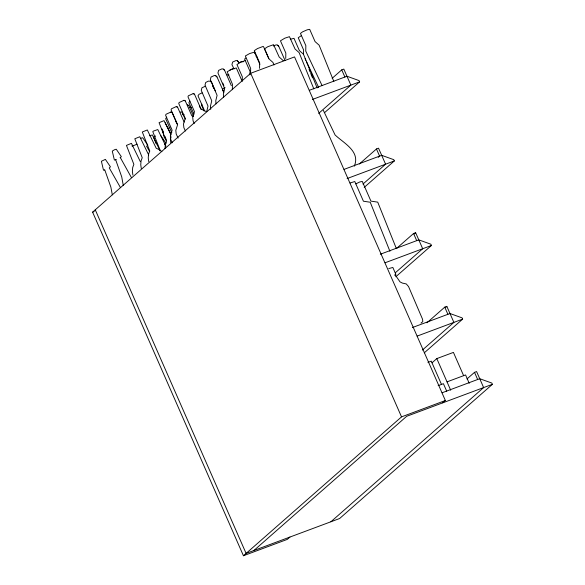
<?xml version="1.0" encoding="UTF-8"?>
<svg xmlns="http://www.w3.org/2000/svg" width="585" height="585" viewBox="0 0 585 585"><rect width="100%" height="100%" fill="white"/><g stroke="black" fill="none" stroke-linecap="round" stroke-linejoin="round"><path stroke-width="0.88" d="M232.355 89.702L232.45 84.247L227.17 71.779L231.448 69.366L236.296 67.955L241.663 80.196M242.248 81.359L242.329 76.811L236.954 64.569L240.142 62.471L245.437 60.482M249.905 74.909L249.97 71.282L244.596 59.041L245.78 58.01M250.555 73.878L250.651 68.423L245.371 55.955L249.649 53.542L254.497 52.131L259.872 64.372M259.572 68.343L259.667 62.895L254.292 50.654L257.48 48.555L262.775 46.559L263.513 46.595L268.888 58.836L272.961 62.449L273.985 64.979M285.736 58.515L285.831 53.059L280.456 40.818L284.829 38.179L289.458 36.672L295.045 49.008L299.125 52.621L313.823 88.883M303.52 54.5L303.6 49.959L298.233 37.718L301.414 35.619M165.007 148.597L165.306 144.861L166.484 141.599L159.061 122.674L164.056 120.627L171.039 134.959M206.702 111.486L208.019 106.097L201.262 90.375L201.949 87.779L205.379 86.222M354.283 166.169C360.638 151.369 343.819 143.252 335.073 134.952L323.337 110.36M171.12 136.839L170.374 139.15L170.776 142.835M201.927 104.174L201.547 105.212L204.106 111.033M289.941 537.052L287.279 539.392L243.44 555.75L92.605 212.143L250.694 73.271L294.54 56.913L445.368 400.513L442.706 402.853M332.148 78.302L341.735 69.878L343.819 69.096L350.868 85.11L318.671 113.395M324.682 112.539L359.621 81.849L359.073 80.598L346.978 76.247L309.341 90.295M359.329 164.005L376.455 148.963L378.532 148.18L385.588 164.195L362.978 184.056M378.224 157.321L379.592 156.115L376.455 148.963M364.192 187.412L394.334 160.934L393.785 159.683L381.698 155.332L344.06 169.379M396.433 248.545L413.558 233.495L415.642 232.72L422.699 248.735L395.292 272.807M414.275 233.927L415.642 232.72M395.818 276.764L431.445 245.473L430.896 244.223L418.801 239.872L380.316 254.234M426.948 322.796L444.761 307.147L446.838 306.372L453.894 322.386L422.377 350.071M445.47 307.578L446.838 306.372M424.279 352.828L462.64 319.125L462.091 317.874L450.004 313.523L412.366 327.563M432.037 362.795L436.812 358.598L453.426 352.404L463.634 375.665M243.44 555.75L401.529 416.871L445.368 400.513M253.897 550.507L406.663 416.301L492.394 384.316L491.846 383.073L479.751 378.714L442.114 392.762M466.976 378.963L474.508 372.345L476.592 371.563L483.641 387.577L330.876 521.783M492.394 384.316L339.629 518.515L246.102 553.41L95.267 209.81M394.59 275.162L395.094 274.753L400.023 281.875L402.334 283.067L406.275 283.944L408.542 286.533L422.575 319.293L422.801 321.626L421.01 323.088M395.226 274.994L395.906 274.438L392.842 267.469L388.762 268.566M132.1 146.213L137.095 144.173M175.836 121.841L176.502 121.329M167.873 128.627L169.913 127.413M166.725 117.124L165.65 118.682L171.815 132.729M189.949 101.081L188.875 102.638L193.964 114.214M238.585 63.034L241.254 61.674L243.309 61.761M229.386 70.346L232.815 68.789M120.144 157.753L121.336 156.67L116.239 149.204L114.433 149.775L112.276 151.113L114.367 160.027L115.508 159.8M355.804 183.88L359.826 181.95L362.29 181.438L370.934 201.123L377.727 202.139L396.389 248.625M155.625 135.991L153.584 137.204L156.166 143.786M225.071 87.567L222.973 88.81L222.592 89.841L223.711 92.386M273.327 46.003L276.2 44.84L277.495 45.125L278.745 46.303L284.99 60.328M350.108 182.995L354.795 181.533L363.431 201.218L370.232 202.234L389.91 251.257M202.044 92.905L199.061 94.273L197.986 95.83L204.516 110.697M149.402 135.786L152.356 134.967L160.114 150.886M140.875 138.279L142.681 137.709L147.778 145.175L146.586 146.257L149.687 151.595M290.357 39.246L294.006 38.339L299.374 50.581L303.454 54.193L317.128 87.925M312.375 99.472L359.621 81.849M92.605 212.143L94.163 211.565M347.095 178.557L394.334 160.934M385.062 262.775L431.445 245.473M417.112 336.112L462.64 319.125M427.942 362.378L431.262 361.142L441.478 384.403M447.028 381.866L465.572 374.948L469.228 383.285M438.158 385.647L443.408 383.687L446.706 391.19M206.432 111.669L201.013 109.029L194.483 94.163L193.174 93.593L188.348 95.801L187.975 96.839L194.498 111.706L192.699 117.307L193.094 120.993L194.257 123.457M193.489 116.569L191.792 115.75L185.269 100.883L183.953 100.306L179.134 102.521L178.754 103.552L185.284 118.419L183.478 124.02L183.88 127.713L185.423 130.996M184.114 122.031L177.584 107.165L176.275 106.587L171.449 108.803L171.076 109.834L177.599 124.7L175.8 130.301L176.195 133.994L178.125 138.097M177.211 124.225L172.129 112.649L170.82 112.071L165.994 114.287L165.621 115.318L172.144 130.184L170.337 135.786L170.74 139.471L172.282 142.762M189.152 107.53L190.578 107.326M180.341 112.093L181.752 111.903L185.248 119.069M182.703 114.689L184.114 114.499M254.797 53.432L255.55 53.235M226.907 74.843L228.962 74.931M256.098 56.548L256.881 56.35M165.526 137.738L164.385 137.958L162.674 130.667M132.1 145.431L132.751 145.307M116.4 159.551L115.647 159.698L121.738 176.904L123.289 185.525M104.627 169.964L103.487 170.184L101.395 161.277L105.359 159.369L110.455 166.835L109.263 167.91L120.378 187.456M238.877 62.632L237.342 60.803L236.055 60.511L232.618 62.076L231.938 64.664L234.037 68.95M231.353 85.673L224.596 70.28L223.346 69.11L222.059 68.818L218.622 70.375L217.942 72.971L224.698 88.693L223.375 94.083L223.653 97.242M223.616 91.757L216.991 76.935L215.741 75.757L214.454 75.472L211.024 77.03L210.337 79.618L217.093 95.348L215.77 100.73L216.048 103.889M215.273 90.821L211.66 82.39L210.417 81.213L208.362 81.125L205.693 82.485L205.006 85.074L211.763 100.803L210.439 106.185L210.724 109.351M212.684 86.28L213.876 88.335M194.483 94.163L193.174 93.593M199.353 106.141L201.189 109.446M185.269 100.883L183.953 100.306M188.831 105.563L187.522 104.986L188.831 105.563L193.189 115.501M177.584 107.165L176.275 106.587M172.129 112.649L170.82 112.071M165.153 122.689L170.864 133.958M190.3 107.201L191.258 107.625M161.869 151.639L159.471 149.723L156.224 148.268L147.303 129.958L142.309 131.998L149.731 150.923L148.553 154.184L148.246 157.921L148.773 161.657M283.235 60.628L279.162 57.008L273.568 44.679L267.755 46.727L264.566 48.826L268.866 58.617M278.745 46.303L277.495 45.125M238.592 61.973L237.342 60.803M224.596 70.28L223.346 69.11M216.991 76.935L215.741 75.757M211.66 82.39L210.417 81.213M160.809 135.647L165.906 143.113L164.714 144.195L165.687 145.519M131.267 177.299L120.269 157.475M165.935 146.272L157.782 129.548L153.46 131.077L152.787 131.588L160.21 150.513M148.722 155.054L139.8 136.744L134.806 138.784L142.228 157.709L141.051 160.97L140.751 164.707L141.27 168.443M140.356 161.672L131.435 143.362L126.44 145.402L133.863 164.326L132.685 167.588L132.378 171.325L132.905 175.061M322.101 85.629L305.75 51.085L305.845 45.637L300.471 33.396L302.569 31.846L307.176 29.82L309.692 29.338L315.059 41.579L319.139 45.199L333.838 81.454M305.063 58.697L305.845 60.343M306.62 61.988L318.686 87.479M341.735 69.878L344.879 77.03M413.558 233.495L416.703 240.654M474.508 372.345L477.653 379.504M444.761 307.147L447.898 314.306M436.812 358.598L450.691 390.202M250.694 73.271L401.529 416.871M222.761 83.055L223.872 85.593M309.077 69.359L310.101 71.889M310.781 73.578L312.492 77.798M162.052 128.963L163.668 133.08M164.955 136.371L166.571 140.488M104.759 169.862L110.857 187.068L112.32 194.849"/></g></svg>
